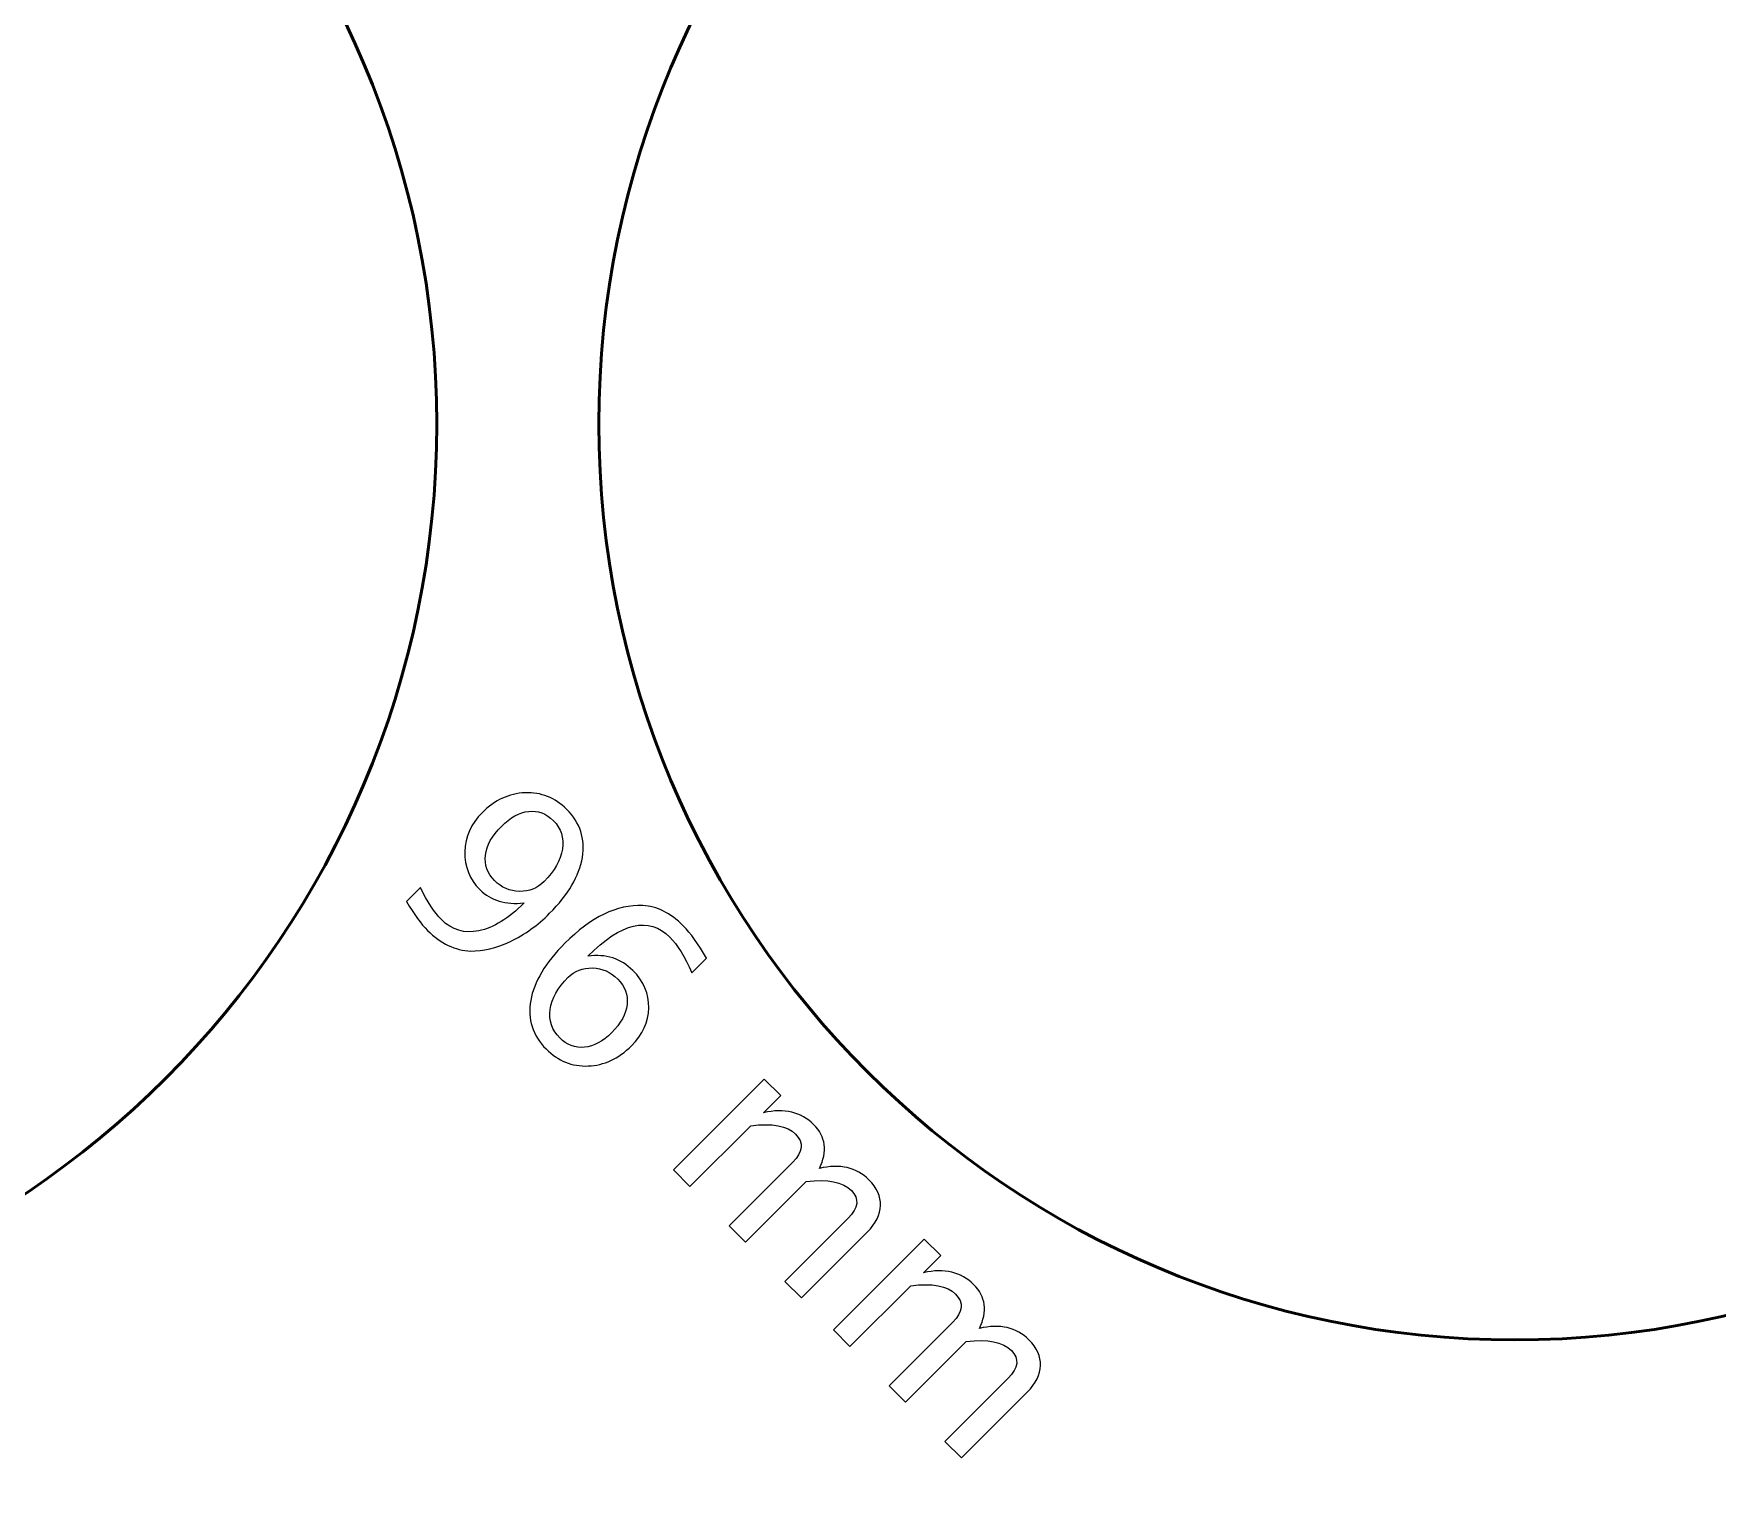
# Model space of a CAD drawing. Header units: centimetres. Extents: x -28.3 to 27.7, y -26.9 to 29.1.
# Drawn here: x 2.74 to 11.56, y -6.36 to 1.3 of the extents above; entities that cross this region are included whole.
import ezdxf

# ---------------------------------------------------------------- set-up
doc = ezdxf.new("R2010")
doc.units = ezdxf.units.CM
doc.header["$MEASUREMENT"] = 0
doc.layers.add('Layer 1', color=7, linetype='Continuous')

msp = doc.modelspace()

# ---------------------------------------------------------------- linework, layer by layer
at = {"layer": 'Layer 1', "lineweight": 53}
for centre, major_axis in [((0, -0.75), (0, 4.85)), ((10.5, -0.75), (0, 4.8))]:
    msp.add_ellipse(centre, major_axis=major_axis, ratio=1, dxfattribs=at)
msp.add_open_spline([(-6.7, -26.45), (-6.7, -26.45), (-6.7, 8.45), (-6.7, 8.45), (-6.7, 8.45), (-6.7, 8.72614), (-6.47614, 8.95), (-6.2, 8.95), (-6.2, 8.95), (-6.2, 8.95), (27.2, 8.95), (27.2, 8.95), (27.2, 8.95), (27.47614, 8.95), (27.7, 8.72614), (27.7, 8.45), (27.7, 8.45), (27.7, 8.45), (27.7, -26.45), (27.7, -26.45), (27.7, -26.45), (27.7, -26.72614), (27.47614, -26.95), (27.2, -26.95), (27.2, -26.95), (27.2, -26.95), (-6.2, -26.95), (-6.2, -26.95), (-6.2, -26.95), (-6.47614, -26.95), (-6.7, -26.72614), (-6.7, -26.45)], degree=3, knots=[0, 0, 0, 0, 0.1111111, 0.1111111, 0.1111111, 0.1111111, 0.2222222, 0.2222222, 0.2222222, 0.2222222, 0.3333333, 0.3333333, 0.3333333, 0.3333333, 0.4444444, 0.4444444, 0.4444444, 0.4444444, 0.5555556, 0.5555556, 0.5555556, 0.5555556, 0.6666667, 0.6666667, 0.6666667, 0.6666667, 0.7777778, 0.7777778, 0.7777778, 0.7777778, 1, 1, 1, 1], dxfattribs=at)
at = {"layer": 'Layer 1', "color": 5, "lineweight": 9}
for points, knots in [([(4.69091, -3.25248), (4.69091, -3.25248), (4.76457, -3.17882), (4.76457, -3.17882), (4.76457, -3.17882), (4.80013, -3.25333), (4.83738, -3.31005), (4.8759, -3.34857), (4.8759, -3.34857), (4.92988, -3.40256), (4.99486, -3.42181), (5.07106, -3.40615), (5.07106, -3.40615), (5.14726, -3.3907), (5.22622, -3.34201), (5.30791, -3.26031), (5.30791, -3.26031), (5.20992, -3.27026), (5.13286, -3.2474), (5.07678, -3.19131), (5.07678, -3.19131), (5.02195, -3.13649), (4.99549, -3.06981), (4.99761, -2.99149), (4.99761, -2.99149), (4.99973, -2.91318), (5.02979, -2.84502), (5.08757, -2.78724), (5.08757, -2.78724), (5.15403, -2.72078), (5.22917, -2.68606), (5.31342, -2.68268), (5.31342, -2.68268), (5.39745, -2.6795), (5.47026, -2.70849), (5.53164, -2.76988), (5.53164, -2.76988), (5.60192, -2.84015), (5.62922, -2.92397), (5.61314, -3.02134), (5.61314, -3.02134), (5.59705, -3.1185), (5.5399, -3.21629), (5.44169, -3.3145), (5.44169, -3.3145), (5.37904, -3.37716), (5.31046, -3.42626), (5.23574, -3.46182), (5.23574, -3.46182), (5.16102, -3.49738), (5.0918, -3.5141), (5.02809, -3.51198), (5.02809, -3.51198), (4.94638, -3.50902), (4.87104, -3.47325), (4.80224, -3.40446), (4.80224, -3.40446), (4.76838, -3.37059), (4.73133, -3.32), (4.69091, -3.25248)], [0, 0, 0, 0, 0.0625, 0.0625, 0.0625, 0.0625, 0.125, 0.125, 0.125, 0.125, 0.1875, 0.1875, 0.1875, 0.1875, 0.25, 0.25, 0.25, 0.25, 0.3125, 0.3125, 0.3125, 0.3125, 0.375, 0.375, 0.375, 0.375, 0.4375, 0.4375, 0.4375, 0.4375, 0.5, 0.5, 0.5, 0.5, 0.5625, 0.5625, 0.5625, 0.5625, 0.625, 0.625, 0.625, 0.625, 0.6875, 0.6875, 0.6875, 0.6875, 0.75, 0.75, 0.75, 0.75, 0.8125, 0.8125, 0.8125, 0.8125, 0.875, 0.875, 0.875, 0.875, 1, 1, 1, 1]), ([(5.18875, -2.85878), (5.13922, -2.90831), (5.11149, -2.95847), (5.10535, -3.00948), (5.10535, -3.00948), (5.099, -3.06049), (5.11487, -3.10495), (5.15297, -3.14305), (5.15297, -3.14305), (5.18981, -3.17988), (5.23341, -3.19851), (5.28399, -3.19957), (5.28399, -3.19957), (5.33437, -3.20041), (5.37734, -3.18327), (5.41226, -3.14834), (5.41226, -3.14834), (5.46751, -3.0931), (5.49968, -3.03616), (5.50858, -2.97753), (5.50858, -2.97753), (5.51746, -2.91889), (5.50159, -2.86937), (5.46116, -2.82894), (5.46116, -2.82894), (5.42327, -2.79105), (5.3803, -2.77496), (5.33184, -2.78025), (5.33184, -2.78025), (5.28336, -2.78555), (5.23574, -2.81179), (5.18875, -2.85878)], [0, 0, 0, 0, 0.1111111, 0.1111111, 0.1111111, 0.1111111, 0.2222222, 0.2222222, 0.2222222, 0.2222222, 0.3333333, 0.3333333, 0.3333333, 0.3333333, 0.4444444, 0.4444444, 0.4444444, 0.4444444, 0.5555556, 0.5555556, 0.5555556, 0.5555556, 0.6666667, 0.6666667, 0.6666667, 0.6666667, 0.7777778, 0.7777778, 0.7777778, 0.7777778, 1, 1, 1, 1]), ([(5.64207, -3.53859), (5.73669, -3.52631), (5.81542, -3.55151), (5.87808, -3.61416), (5.87808, -3.61416), (5.9348, -3.67089), (5.96254, -3.73608), (5.96105, -3.80973), (5.96105, -3.80973), (5.95957, -3.8836), (5.92931, -3.94986), (5.87068, -4.00849), (5.87068, -4.00849), (5.80294, -4.07623), (5.72716, -4.11158), (5.64314, -4.11454), (5.64314, -4.11454), (5.5591, -4.11771), (5.48586, -4.08787), (5.42321, -4.02543), (5.42321, -4.02543), (5.35188, -3.9541), (5.325, -3.86943), (5.34236, -3.77143), (5.34236, -3.77143), (5.35971, -3.67321), (5.41961, -3.57309), (5.52164, -3.47106), (5.52164, -3.47106), (5.659, -3.3337), (5.79511, -3.26808), (5.92995, -3.27422), (5.92995, -3.27422), (6.00361, -3.27718), (6.0743, -3.31253), (6.14182, -3.38005), (6.14182, -3.38005), (6.18098, -3.41921), (6.22141, -3.47572), (6.26332, -3.54981), (6.26332, -3.54981), (6.26332, -3.54981), (6.18711, -3.62601), (6.18711, -3.62601), (6.18711, -3.62601), (6.14965, -3.54113), (6.11113, -3.47891), (6.07155, -3.43932), (6.07155, -3.43932), (5.96148, -3.32925), (5.81839, -3.36227), (5.64207, -3.53859)], [0, 0, 0, 0, 0.0714286, 0.0714286, 0.0714286, 0.0714286, 0.1428571, 0.1428571, 0.1428571, 0.1428571, 0.2142857, 0.2142857, 0.2142857, 0.2142857, 0.2857143, 0.2857143, 0.2857143, 0.2857143, 0.3571429, 0.3571429, 0.3571429, 0.3571429, 0.4285714, 0.4285714, 0.4285714, 0.4285714, 0.5, 0.5, 0.5, 0.5, 0.5714286, 0.5714286, 0.5714286, 0.5714286, 0.6428571, 0.6428571, 0.6428571, 0.6428571, 0.7142857, 0.7142857, 0.7142857, 0.7142857, 0.7857143, 0.7857143, 0.7857143, 0.7857143, 0.8571429, 0.8571429, 0.8571429, 0.8571429, 1, 1, 1, 1]), ([(5.76716, -3.93949), (5.815, -3.89144), (5.84189, -3.84233), (5.8476, -3.79196), (5.8476, -3.79196), (5.85332, -3.74179), (5.83681, -3.69734), (5.79828, -3.65882), (5.79828, -3.65882), (5.76146, -3.62199), (5.71743, -3.60252), (5.66642, -3.60083), (5.66642, -3.60083), (5.61562, -3.59913), (5.57286, -3.61543), (5.53836, -3.64993), (5.53836, -3.64993), (5.48375, -3.70454), (5.45263, -3.76063), (5.4448, -3.81862), (5.4448, -3.81862), (5.43676, -3.87663), (5.45348, -3.92615), (5.49475, -3.96743), (5.49475, -3.96743), (5.53222, -4.00489), (5.5754, -4.02119), (5.62429, -4.01633), (5.62429, -4.01633), (5.67319, -4.01124), (5.72081, -3.98563), (5.76716, -3.93949)], [0, 0, 0, 0, 0.1111111, 0.1111111, 0.1111111, 0.1111111, 0.2222222, 0.2222222, 0.2222222, 0.2222222, 0.3333333, 0.3333333, 0.3333333, 0.3333333, 0.4444444, 0.4444444, 0.4444444, 0.4444444, 0.5555556, 0.5555556, 0.5555556, 0.5555556, 0.6666667, 0.6666667, 0.6666667, 0.6666667, 0.7777778, 0.7777778, 0.7777778, 0.7777778, 1, 1, 1, 1]), ([(6.09035, -4.65955), (6.09035, -4.65955), (6.56661, -4.1833), (6.56661, -4.1833), (6.56661, -4.1833), (6.56661, -4.1833), (6.65296, -4.26966), (6.65296, -4.26966), (6.65296, -4.26966), (6.65296, -4.26966), (6.56322, -4.3594), (6.56322, -4.3594), (6.56322, -4.3594), (6.6718, -4.33485), (6.75922, -4.35559), (6.82527, -4.42164), (6.82527, -4.42164), (6.88876, -4.48513), (6.89892, -4.56176), (6.85532, -4.6515), (6.85532, -4.6515), (6.96285, -4.6259), (7.04942, -4.64579), (7.11483, -4.7112), (7.11483, -4.7112), (7.15674, -4.75311), (7.17685, -4.79798), (7.17536, -4.84582), (7.17536, -4.84582), (7.17409, -4.89365), (7.15123, -4.9398), (7.10678, -4.98425), (7.10678, -4.98425), (7.10678, -4.98425), (6.76092, -5.33011), (6.76092, -5.33011), (6.76092, -5.33011), (6.76092, -5.33011), (6.67456, -5.24375), (6.67456, -5.24375), (6.67456, -5.24375), (6.67456, -5.24375), (7.00603, -4.91228), (7.00603, -4.91228), (7.00603, -4.91228), (7.06022, -4.8581), (7.06572, -4.80941), (7.02275, -4.76644), (7.02275, -4.76644), (6.97788, -4.72157), (6.89914, -4.70611), (6.78673, -4.72008), (6.78673, -4.72008), (6.78673, -4.72008), (6.46881, -5.03801), (6.46881, -5.03801), (6.46881, -5.03801), (6.46881, -5.03801), (6.38245, -4.95165), (6.38245, -4.95165), (6.38245, -4.95165), (6.38245, -4.95165), (6.71456, -4.61954), (6.71456, -4.61954), (6.71456, -4.61954), (6.76917, -4.56493), (6.77446, -4.51562), (6.73065, -4.47181), (6.73065, -4.47181), (6.68704, -4.4282), (6.60873, -4.41338), (6.49527, -4.42735), (6.49527, -4.42735), (6.49527, -4.42735), (6.17671, -4.74591), (6.17671, -4.74591), (6.17671, -4.74591), (6.17671, -4.74591), (6.09035, -4.65955), (6.09035, -4.65955)], [0, 0, 0, 0, 0.047619, 0.047619, 0.047619, 0.047619, 0.0952381, 0.0952381, 0.0952381, 0.0952381, 0.1428571, 0.1428571, 0.1428571, 0.1428571, 0.1904762, 0.1904762, 0.1904762, 0.1904762, 0.2380952, 0.2380952, 0.2380952, 0.2380952, 0.2857143, 0.2857143, 0.2857143, 0.2857143, 0.3333333, 0.3333333, 0.3333333, 0.3333333, 0.3809524, 0.3809524, 0.3809524, 0.3809524, 0.4285714, 0.4285714, 0.4285714, 0.4285714, 0.4761905, 0.4761905, 0.4761905, 0.4761905, 0.5238095, 0.5238095, 0.5238095, 0.5238095, 0.5714286, 0.5714286, 0.5714286, 0.5714286, 0.6190476, 0.6190476, 0.6190476, 0.6190476, 0.6666667, 0.6666667, 0.6666667, 0.6666667, 0.7142857, 0.7142857, 0.7142857, 0.7142857, 0.7619048, 0.7619048, 0.7619048, 0.7619048, 0.8095238, 0.8095238, 0.8095238, 0.8095238, 0.8571429, 0.8571429, 0.8571429, 0.8571429, 0.9047619, 0.9047619, 0.9047619, 0.9047619, 1, 1, 1, 1]), ([(6.92881, -5.49801), (6.92881, -5.49801), (7.40507, -5.02176), (7.40507, -5.02176), (7.40507, -5.02176), (7.40507, -5.02176), (7.49142, -5.10812), (7.49142, -5.10812), (7.49142, -5.10812), (7.49142, -5.10812), (7.40168, -5.19786), (7.40168, -5.19786), (7.40168, -5.19786), (7.51026, -5.17331), (7.59768, -5.19405), (7.66373, -5.2601), (7.66373, -5.2601), (7.72722, -5.32359), (7.73738, -5.40022), (7.69378, -5.48996), (7.69378, -5.48996), (7.80131, -5.46436), (7.88788, -5.48425), (7.95329, -5.54966), (7.95329, -5.54966), (7.9952, -5.59157), (8.01531, -5.63644), (8.01382, -5.68428), (8.01382, -5.68428), (8.01255, -5.73211), (7.98969, -5.77826), (7.94524, -5.82271), (7.94524, -5.82271), (7.94524, -5.82271), (7.59938, -6.16857), (7.59938, -6.16857), (7.59938, -6.16857), (7.59938, -6.16857), (7.51302, -6.08221), (7.51302, -6.08221), (7.51302, -6.08221), (7.51302, -6.08221), (7.84449, -5.75074), (7.84449, -5.75074), (7.84449, -5.75074), (7.89868, -5.69656), (7.90418, -5.64787), (7.86121, -5.6049), (7.86121, -5.6049), (7.81634, -5.56003), (7.7376, -5.54457), (7.62519, -5.55854), (7.62519, -5.55854), (7.62519, -5.55854), (7.30727, -5.87647), (7.30727, -5.87647), (7.30727, -5.87647), (7.30727, -5.87647), (7.22091, -5.79011), (7.22091, -5.79011), (7.22091, -5.79011), (7.22091, -5.79011), (7.55302, -5.458), (7.55302, -5.458), (7.55302, -5.458), (7.60763, -5.40339), (7.61292, -5.35408), (7.56911, -5.31027), (7.56911, -5.31027), (7.5255, -5.26666), (7.44719, -5.25184), (7.33373, -5.26581), (7.33373, -5.26581), (7.33373, -5.26581), (7.01517, -5.58437), (7.01517, -5.58437), (7.01517, -5.58437), (7.01517, -5.58437), (6.92881, -5.49801), (6.92881, -5.49801)], [0, 0, 0, 0, 0.047619, 0.047619, 0.047619, 0.047619, 0.0952381, 0.0952381, 0.0952381, 0.0952381, 0.1428571, 0.1428571, 0.1428571, 0.1428571, 0.1904762, 0.1904762, 0.1904762, 0.1904762, 0.2380952, 0.2380952, 0.2380952, 0.2380952, 0.2857143, 0.2857143, 0.2857143, 0.2857143, 0.3333333, 0.3333333, 0.3333333, 0.3333333, 0.3809524, 0.3809524, 0.3809524, 0.3809524, 0.4285714, 0.4285714, 0.4285714, 0.4285714, 0.4761905, 0.4761905, 0.4761905, 0.4761905, 0.5238095, 0.5238095, 0.5238095, 0.5238095, 0.5714286, 0.5714286, 0.5714286, 0.5714286, 0.6190476, 0.6190476, 0.6190476, 0.6190476, 0.6666667, 0.6666667, 0.6666667, 0.6666667, 0.7142857, 0.7142857, 0.7142857, 0.7142857, 0.7619048, 0.7619048, 0.7619048, 0.7619048, 0.8095238, 0.8095238, 0.8095238, 0.8095238, 0.8571429, 0.8571429, 0.8571429, 0.8571429, 0.9047619, 0.9047619, 0.9047619, 0.9047619, 1, 1, 1, 1])]:
    msp.add_open_spline(points, degree=3, knots=knots, dxfattribs=at)

doc.saveas('drawing.dxf')
